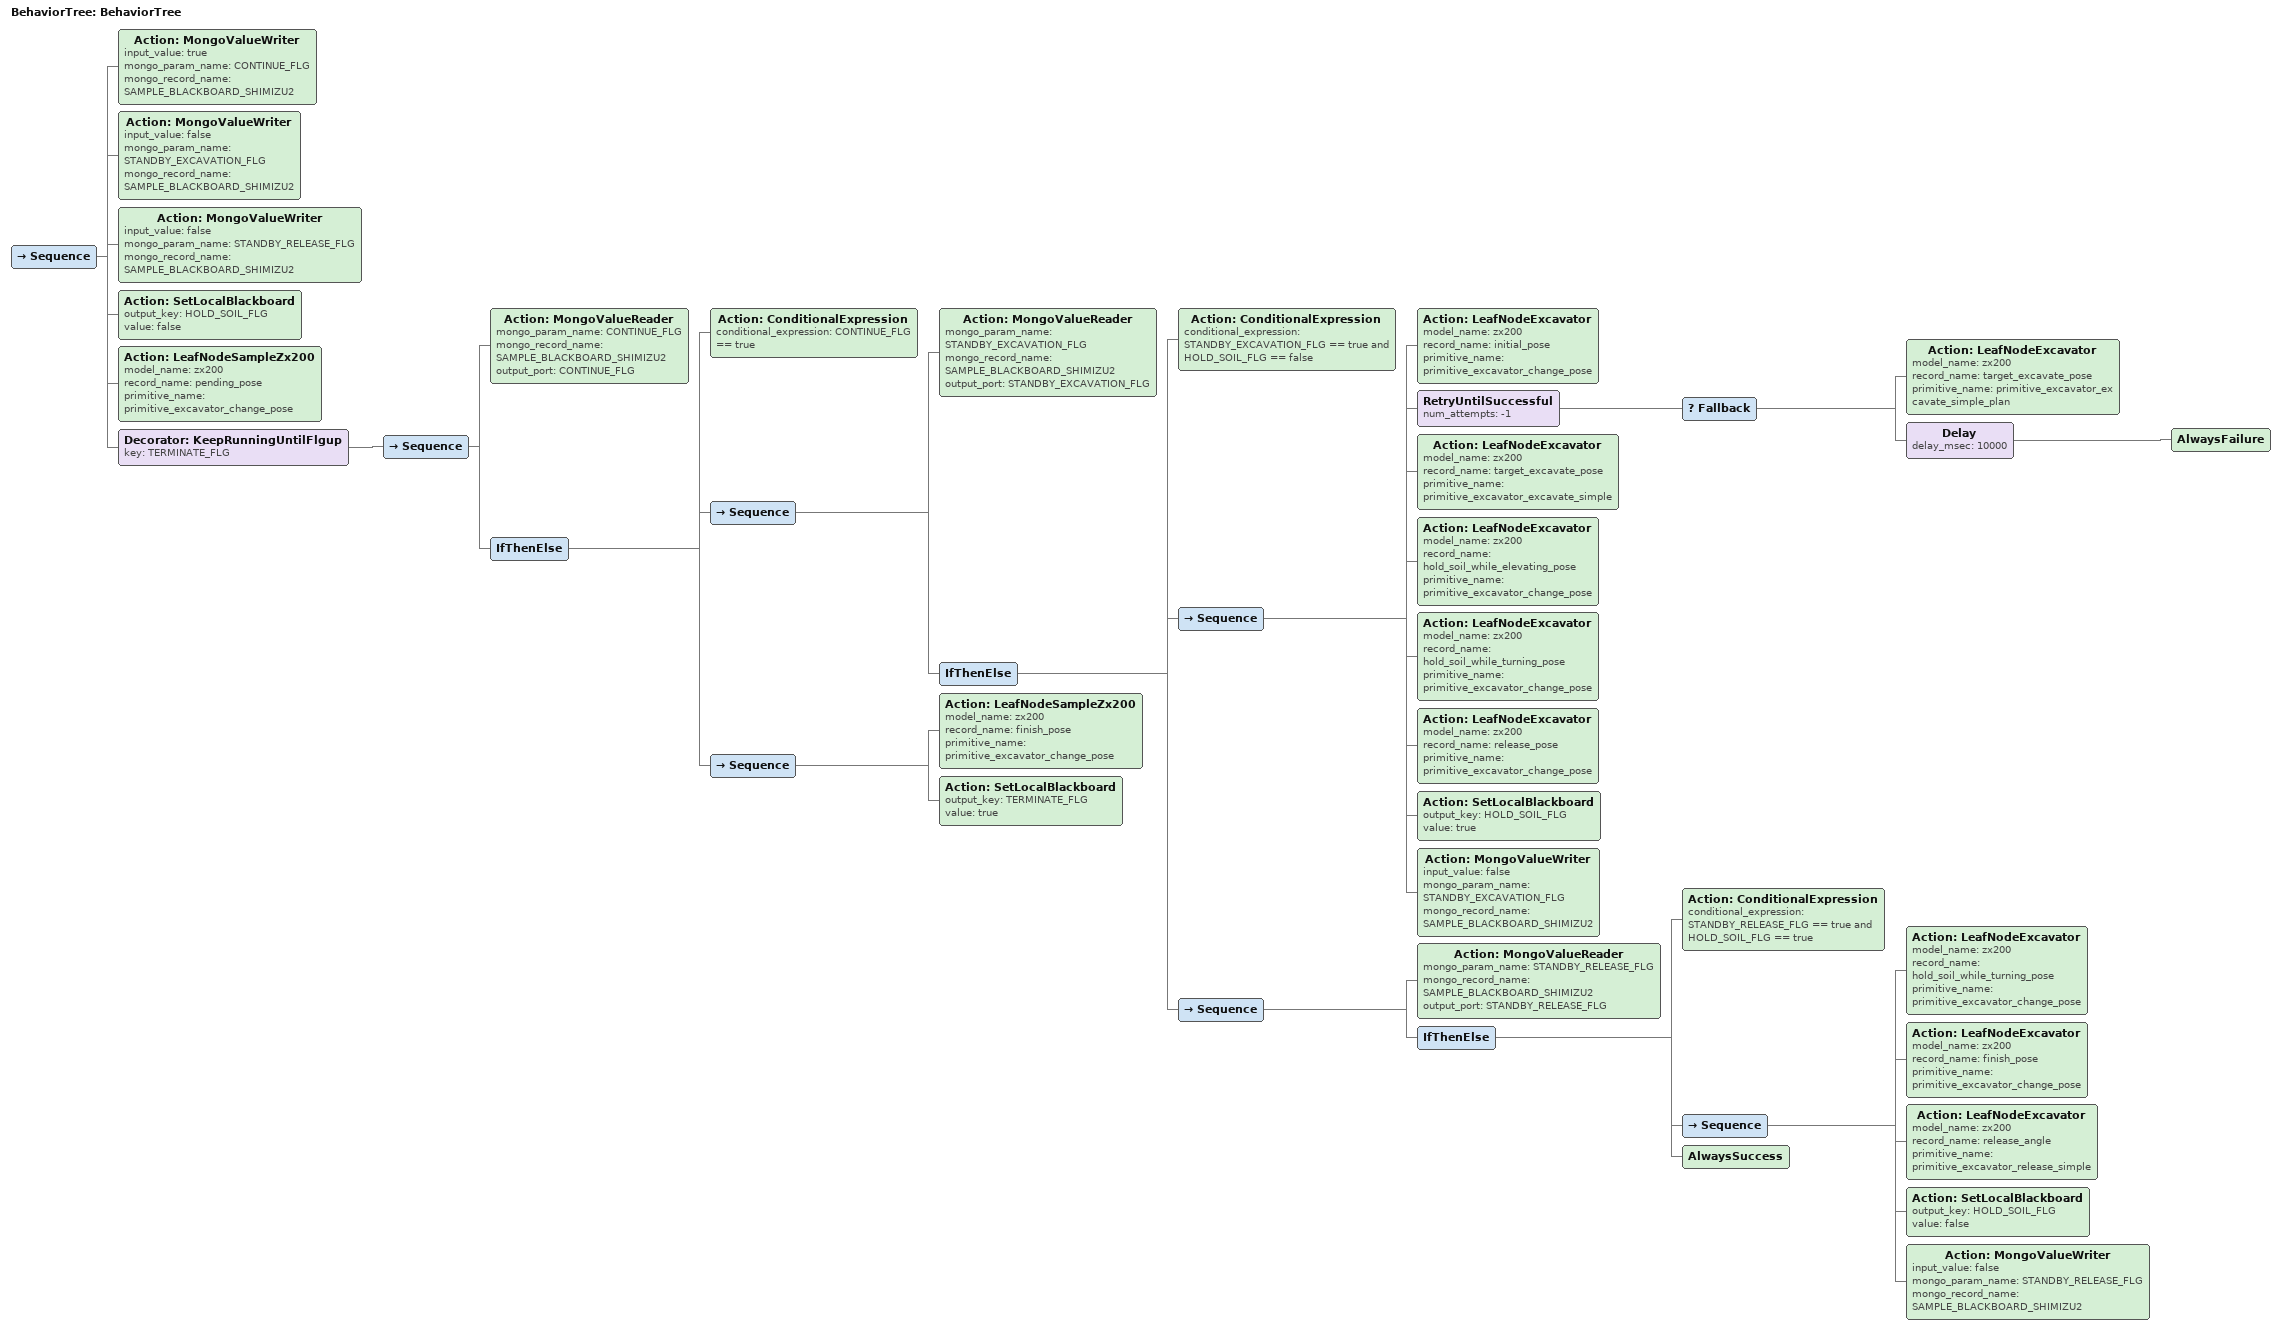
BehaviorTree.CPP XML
<?xml version="1.0"?>
<root main_tree_to_execute="BehaviorTree">
    <BehaviorTree ID="BehaviorTree">
        <Sequence>
            <Action ID="MongoValueWriter" input_value="true" mongo_param_name="CONTINUE_FLG" mongo_record_name="SAMPLE_BLACKBOARD_SHIMIZU2"/>
            <Action ID="MongoValueWriter" input_value="false" mongo_param_name="STANDBY_EXCAVATION_FLG" mongo_record_name="SAMPLE_BLACKBOARD_SHIMIZU2"/>
            <Action ID="MongoValueWriter" input_value="false" mongo_param_name="STANDBY_RELEASE_FLG" mongo_record_name="SAMPLE_BLACKBOARD_SHIMIZU2"/>
            <Action ID="SetLocalBlackboard" output_key="HOLD_SOIL_FLG" value="false"/>
            <Action ID="LeafNodeSampleZx200" model_name="zx200" record_name="pending_pose" primitive_name="primitive_excavator_change_pose"/>
            <Decorator ID="KeepRunningUntilFlgup" key="TERMINATE_FLG">
                <Sequence>
                    <Action ID="MongoValueReader" mongo_param_name="CONTINUE_FLG" mongo_record_name="SAMPLE_BLACKBOARD_SHIMIZU2" output_port="CONTINUE_FLG"/>
                    <IfThenElse>
                        <Action ID="ConditionalExpression" conditional_expression="CONTINUE_FLG == true"/>
                        <Sequence>
                            <Action ID="MongoValueReader" mongo_param_name="STANDBY_EXCAVATION_FLG" mongo_record_name="SAMPLE_BLACKBOARD_SHIMIZU2" output_port="STANDBY_EXCAVATION_FLG"/>
                            <IfThenElse>
                                <Action ID="ConditionalExpression" conditional_expression="STANDBY_EXCAVATION_FLG == true and HOLD_SOIL_FLG == false"/>
                                <Sequence>
                                    <Action ID="LeafNodeExcavator" model_name="zx200" record_name="initial_pose" primitive_name="primitive_excavator_change_pose"/>
                                    <RetryUntilSuccessful num_attempts="-1">
                                        <Fallback>
                                            <Action ID="LeafNodeExcavator" model_name="zx200" record_name="target_excavate_pose" primitive_name="primitive_excavator_excavate_simple_plan"/>
                                            <Delay delay_msec="10000">
                                                <AlwaysFailure/>
                                            </Delay>
                                        </Fallback>
                                    </RetryUntilSuccessful>
                                    <Action ID="LeafNodeExcavator" model_name="zx200" record_name="target_excavate_pose" primitive_name="primitive_excavator_excavate_simple"/>
                                    <Action ID="LeafNodeExcavator" model_name="zx200" record_name="hold_soil_while_elevating_pose" primitive_name="primitive_excavator_change_pose"/>
                                    <Action ID="LeafNodeExcavator" model_name="zx200" record_name="hold_soil_while_turning_pose" primitive_name="primitive_excavator_change_pose"/>
                                    <Action ID="LeafNodeExcavator" model_name="zx200" record_name="release_pose" primitive_name="primitive_excavator_change_pose"/>
                                    <Action ID="SetLocalBlackboard" output_key="HOLD_SOIL_FLG" value="true"/>
                                    <Action ID="MongoValueWriter" input_value="false" mongo_param_name="STANDBY_EXCAVATION_FLG" mongo_record_name="SAMPLE_BLACKBOARD_SHIMIZU2"/>
                                </Sequence>
                                <Sequence>
                                    <Action ID="MongoValueReader" mongo_param_name="STANDBY_RELEASE_FLG" mongo_record_name="SAMPLE_BLACKBOARD_SHIMIZU2" output_port="STANDBY_RELEASE_FLG"/>
                                    <IfThenElse>
                                        <Action ID="ConditionalExpression" conditional_expression="STANDBY_RELEASE_FLG == true and HOLD_SOIL_FLG == true"/>
                                        <Sequence>
                                            <Action ID="LeafNodeExcavator" model_name="zx200" record_name="hold_soil_while_turning_pose" primitive_name="primitive_excavator_change_pose"/>
                                            <Action ID="LeafNodeExcavator" model_name="zx200" record_name="finish_pose" primitive_name="primitive_excavator_change_pose"/>
                                            <Action ID="LeafNodeExcavator" model_name="zx200" record_name="release_angle" primitive_name="primitive_excavator_release_simple"/>
                                            <Action ID="SetLocalBlackboard" output_key="HOLD_SOIL_FLG" value="false"/>
                                            <Action ID="MongoValueWriter" input_value="false" mongo_param_name="STANDBY_RELEASE_FLG" mongo_record_name="SAMPLE_BLACKBOARD_SHIMIZU2"/>
                                        </Sequence>
                                        <AlwaysSuccess/>
                                    </IfThenElse>
                                </Sequence>
                            </IfThenElse>
                        </Sequence>
                        <Sequence>
                            <Action ID="LeafNodeSampleZx200" model_name="zx200" record_name="finish_pose" primitive_name="primitive_excavator_change_pose"/>
                            <Action ID="SetLocalBlackboard" output_key="TERMINATE_FLG" value="true"/>
                        </Sequence>
                    </IfThenElse>
                </Sequence>
            </Decorator>
        </Sequence>
    </BehaviorTree>
</root>
